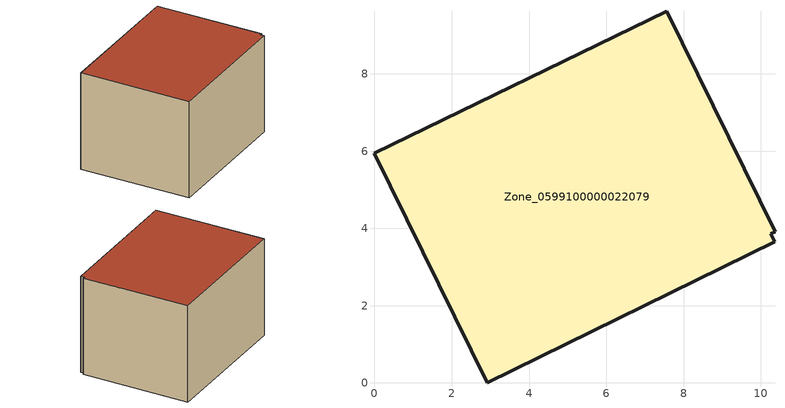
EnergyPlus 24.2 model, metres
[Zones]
Zone_0599100000022079
 floor ground (C_G): 10.36,3.91 10.26,3.86 10.36,3.65 2.92,0 0,5.94 7.57,9.62 z0
 wall outside (C_F): 10.36,3.91 7.57,9.62 0,5.94 2.92,0 10.36,3.65 10.26,3.86 10.36,3.91 z0:5.87
 roof outside (C_R): 10.26,3.86 10.36,3.91 7.57,9.62 0,5.94 2.92,0 10.36,3.65 z5.87
[BUILDING]
Pand.0599100000022079: North Axis=0; Terrain=City; Loads Convergence Tolerance Value=0.04; Temperature Convergence Tolerance Value=0.4; Solar Distribution=FullExterior; Maximum Number of Warmup Days=25; Minimum Number of Warmup Days=1
[Site:Location]
Rotterdam.The.Hague.AP_ZH_NLD Design_Conditions: Latitude=51.96; Longitude=4.45; Time Zone=1; Elevation=-4.5
[SITE:GROUNDTEMPERATURE:BUILDINGSURFACE]
18, 18, 18, 18, 18, 18, 18, 18, 18, 18, 18, 18
[MATERIAL] Thermal Absorptance=0.9; Solar Absorptance=0.7; Visible Absorptance=0.7
Name | Roughness | Thickness | Conductivity | Density | Specific Heat
G.TC.1946-1964 | MediumSmooth | 0.15 | 1 | 540 | 1210
F.TC.1946-1964 | Rough | 0.3 | 0.857143 | 1920 | 840
R.TC.1946-1964 | MediumRough | 0.2 | 0.235294 | 1500 | 1000
[CONSTRUCTION]
C_G: G.TC.1946-1964
C_F: F.TC.1946-1964
C_R: R.TC.1946-1964
[ZONE]
Zone_0599100000022079: Type=1; Multiplier=1; Ceiling Height=Autocalculate; Volume=Autocalculate; Floor Area=autocalculate; Part of Total Floor Area=Yes
[ZONEINFILTRATION:DESIGNFLOWRATE]
Infil_Zone_0599100000022079: Zone or ZoneList or Space or SpaceList=Zone_0599100000022079; Schedule=AlwaysOn; Design Flow Rate Calculation Method=Flow/Area; Flow Rate per Floor Area=0.003; Constant Term Coefficient=1; Temperature Term Coefficient=0; Velocity Term Coefficient=0; Velocity Squared Term Coefficient=0
[HVACTEMPLATE:ZONE:IDEALLOADSAIRSYSTEM]
Zone_0599100000022079: Maximum Heating Supply Air Temperature=50; Minimum Cooling Supply Air Temperature=13; Maximum Heating Supply Air Humidity Ratio=0.0156; Minimum Cooling Supply Air Humidity Ratio=0.0077; Heating Limit=NoLimit; Cooling Limit=NoLimit; Dehumidification Control Type=ConstantSensibleHeatRatio; Cooling Sensible Heat Ratio=0.7; Dehumidification Setpoint=60; Humidification Control Type=None; Humidification Setpoint=30; Outdoor Air Method=None; Outdoor Air Flow Rate per Person=0.00944; Outdoor Air Flow Rate per Zone Floor Area=0; Outdoor Air Flow Rate per Zone=0; Demand Controlled Ventilation Type=None; Outdoor Air Economizer Type=NoEconomizer; Heat Recovery Type=None; Sensible Heat Recovery Effectiveness=0.7; Latent Heat Recovery Effectiveness=0.65
[ZONECONTROL:THERMOSTAT]
ThermostatControl_Zone_0599100000022079: Zone or ZoneList=Zone_0599100000022079; Control Type Schedule=DualSetpointControlType; Control 1=Thermostat_Zone_0599100000022079; Temperature Difference Between Cutout And Setpoint=0
[THERMOSTATSETPOINT:DUALSETPOINT]
Thermostat_Zone_0599100000022079: Heating Setpoint Temperature Schedule=HeatingSetpoint_Zone_0599100000022079; Cooling Setpoint Temperature Schedule=CoolingSetpoint_Zone_0599100000022079
[SCHEDULE:COMPACT]
HeatingSetpoint_Zone_0599100000022079: Through: 12/31, For: AllDays, Until: 24:00, 21
CoolingSetpoint_Zone_0599100000022079: Through: 12/31, For: AllDays, Until: 24:00, 24
DualSetpointControlType: Through: 12/31, For: AllDays, Until: 24:00, 4
AlwaysOn: Through: 12/31, For: AllDays, Until: 24:00, 1
